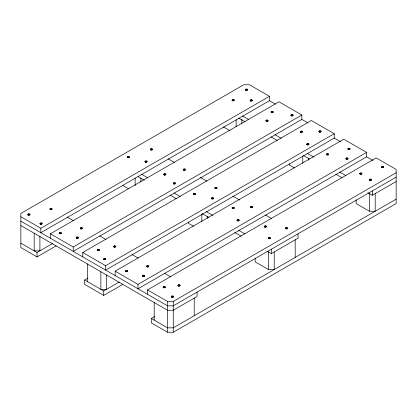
<?xml version="1.0" encoding="UTF-8"?>
<svg xmlns="http://www.w3.org/2000/svg" width="417" height="417" viewBox="0 0 417 417"><rect width="100%" height="100%" fill="white"/><g stroke="black" fill="none" stroke-linecap="round" stroke-linejoin="round"><path stroke-width="0.63" d="M40.856 228.297L269.46 96.311L269.46 100.711L40.856 232.696L40.856 228.297L20.85 216.751M50.379 238.196L50.379 233.796L278.989 101.811L301.851 115.009L301.851 119.408L73.241 251.394L73.241 246.994L301.851 115.009M20.85 243.147L37.045 252.493L52.808 243.392M269.46 96.311L249.46 84.76L243.742 84.76L20.85 213.447L20.85 247.547L37.045 256.893L56.186 245.842M82.764 256.893L82.764 252.493L311.374 120.508L334.236 133.706L334.236 138.105L105.626 270.091L105.626 265.692L334.236 133.706M122.864 284.337L103.718 295.392L84.672 284.394L84.672 279.995L88.05 278.04M115.149 275.595L115.149 271.191L343.759 139.205L366.621 152.403L366.621 156.808L138.011 288.793L138.011 284.394L366.621 152.403M84.672 279.995L103.718 290.993L119.262 282.017M147.54 294.293L147.54 289.893L376.144 157.907L396.15 169.453L396.15 203.553L173.258 332.24L167.54 332.24L151.35 322.888L151.35 318.489L154.728 316.539M147.54 289.893L167.54 301.439L173.258 301.439L396.15 172.753M396.15 177.152L173.258 305.838L167.54 305.838L20.85 221.151M267.396 251.305L271.368 253.593L298.04 238.196L298.04 233.796M367.836 192.706L372.334 195.302L396.15 181.551M396.15 199.149L173.258 327.84L167.54 327.84L151.35 318.489M356.144 199.779L356.144 203.548L369.478 211.252L375.196 211.252L375.196 193.65M255.173 258.076L255.173 261.845L268.512 269.544L274.224 269.544L274.224 251.946M269.205 100.565L275.413 104.146M301.929 119.455L307.569 122.713M334.09 138.022L340.293 141.608M366.246 156.589L373.017 160.498M242.428 115.9L248.61 119.47M275.043 134.733L281.23 138.303M307.1 153.237L313.85 157.136M339.719 172.07L345.907 175.64M238.488 118.027L245.238 121.92M271.107 136.859L277.295 140.43M303.164 155.364L309.351 158.934M335.784 174.197L341.966 177.767M223.345 126.877L230.012 130.73M294.465 167.942L289.466 165.054L289.466 163.798M168.129 158.794L174.316 162.364M200.186 177.303L206.931 181.197M232.801 196.131L239.551 200.03M265.421 214.963L271.608 218.539M141.457 174.191L147.644 177.762M174.077 193.024L180.264 196.595M206.134 211.534L212.878 215.427M238.748 230.361L244.935 233.937M138.084 176.646L144.266 180.217M170.136 195.151L176.323 198.721M202.193 213.66L208.943 217.554M234.813 232.488L241 236.064M122.932 185.492L128.488 188.703M193.498 226.238L188.494 223.35L188.494 222.089M67.158 217.09L73.345 220.661M99.778 235.918L105.965 239.494M131.835 254.427L138.022 257.998M164.449 273.26L170.636 276.831M50.379 233.796L73.241 246.994M82.764 252.493L105.626 265.692M115.149 271.191L138.011 284.394M20.85 225.55L167.54 310.238L173.258 310.238L197.069 296.492L197.069 292.093M372.334 190.903L372.334 195.302M369.478 193.65L369.478 211.252M308.517 158.298L308.517 160.185M302.799 156.411L302.799 163.328M295.179 239.692L295.179 257.445M271.368 249.194L271.368 253.593M268.512 251.946L268.512 269.544M241.839 119.173L241.839 123.573M236.121 119.804L236.121 126.716M207.546 216.59L207.546 218.477M201.833 214.077L201.833 221.62M194.213 297.983L194.213 315.737M173.258 301.439L173.258 332.24M167.54 301.439L167.54 332.24M154.207 302.382L154.207 320.136M140.868 178.095L140.868 181.869M135.155 178.095L135.155 185.638M106.58 274.886L106.58 289.341L100.862 289.341L100.862 271.743M103.718 290.993L103.718 295.392M87.528 263.888L87.528 281.642M39.902 236.392L39.902 250.846L34.184 250.846L34.184 233.249M37.045 252.493L37.045 256.893M232.634 100.825A1.079 0.62 0 0 0 234.25 100.283A1.079 0.62 0 0 0 232.634 99.746A1.079 0.62 0 0 0 232.634 100.825M232.41 100.612A1.079 0.62 0 0 0 234.213 100.335A1.079 0.62 0 0 0 232.894 99.574A1.079 0.62 0 0 0 232.41 100.612M250.685 101.018A1.079 0.62 0 0 0 252.301 100.481A1.079 0.62 0 0 0 250.685 99.944A1.079 0.62 0 0 0 250.685 101.018M250.685 100.909A1.079 0.62 0 0 0 252.301 100.372A1.079 0.62 0 0 0 250.685 99.83A1.079 0.62 0 0 0 250.685 100.909M246.014 90.312A1.079 0.62 0 0 0 247.635 89.77A1.079 0.62 0 0 0 246.014 89.233A1.079 0.62 0 0 0 246.014 90.312M246.014 90.197A1.079 0.62 0 0 0 247.635 89.66A1.079 0.62 0 0 0 246.014 89.123A1.079 0.62 0 0 0 246.014 90.197M271.644 112.6A1.079 0.62 0 0 0 273.26 112.064A1.079 0.62 0 0 0 271.644 111.521A1.079 0.62 0 0 0 271.644 112.6M271.644 112.491A1.079 0.62 0 0 0 273.26 111.954A1.079 0.62 0 0 0 271.644 111.412A1.079 0.62 0 0 0 271.644 112.491M266.479 121.279A1.079 0.62 0 0 0 268.095 120.742A1.079 0.62 0 0 0 266.479 120.2A1.079 0.62 0 0 0 266.479 121.279M266.479 121.17A1.079 0.62 0 0 0 268.095 120.633A1.079 0.62 0 0 0 266.479 120.091A1.079 0.62 0 0 0 266.479 121.17M291.248 115.801A1.079 0.62 0 0 0 293.052 115.525A1.079 0.62 0 0 0 291.733 114.764A1.079 0.62 0 0 0 291.248 115.801M291.248 115.691A1.079 0.62 0 0 0 293.052 115.415A1.079 0.62 0 0 0 291.733 114.654A1.079 0.62 0 0 0 291.248 115.691M319.474 132.069A1.079 0.62 0 0 0 321.09 131.532A1.079 0.62 0 0 0 319.474 130.99A1.079 0.62 0 0 0 319.474 132.069M319.25 131.861A1.079 0.62 0 0 0 321.054 131.584A1.079 0.62 0 0 0 319.735 130.818A1.079 0.62 0 0 0 319.25 131.861M300.892 132.335A1.079 0.62 0 0 0 302.507 131.798A1.079 0.62 0 0 0 300.892 131.256A1.079 0.62 0 0 0 300.892 132.335M300.667 132.126A1.079 0.62 0 0 0 302.471 131.845A1.079 0.62 0 0 0 301.152 131.084A1.079 0.62 0 0 0 300.667 132.126M307.287 144.866A1.079 0.62 0 0 0 308.908 144.329A1.079 0.62 0 0 0 307.287 143.792A1.079 0.62 0 0 0 307.287 144.866M307.068 144.657A1.079 0.62 0 0 0 308.872 144.381A1.079 0.62 0 0 0 307.548 143.62A1.079 0.62 0 0 0 307.068 144.657M346.433 159.19A1.079 0.62 0 0 0 348.049 158.648A1.079 0.62 0 0 0 346.433 158.111A1.079 0.62 0 0 0 346.433 159.19M346.433 159.08A1.079 0.62 0 0 0 348.049 158.538A1.079 0.62 0 0 0 346.433 158.001A1.079 0.62 0 0 0 346.433 159.08M348.383 149.453A1.079 0.62 0 0 0 349.999 148.916A1.079 0.62 0 0 0 348.383 148.379A1.079 0.62 0 0 0 348.383 149.453M348.383 149.343A1.079 0.62 0 0 0 349.999 148.806A1.079 0.62 0 0 0 348.383 148.264A1.079 0.62 0 0 0 348.383 149.343M326.959 154.947A1.079 0.62 0 0 0 328.575 154.405A1.079 0.62 0 0 0 326.959 153.868A1.079 0.62 0 0 0 326.959 154.947M326.959 154.832A1.079 0.62 0 0 0 328.575 154.295A1.079 0.62 0 0 0 326.959 153.758A1.079 0.62 0 0 0 326.959 154.832M360.298 174.191A1.079 0.62 0 0 0 361.914 173.654A1.079 0.62 0 0 0 360.298 173.112A1.079 0.62 0 0 0 360.298 174.191M360.074 173.983A1.079 0.62 0 0 0 361.878 173.707A1.079 0.62 0 0 0 360.554 172.94A1.079 0.62 0 0 0 360.074 173.983M381.842 167.582A1.079 0.62 0 0 0 383.645 167.3A1.079 0.62 0 0 0 382.321 166.539A1.079 0.62 0 0 0 381.842 167.582M381.842 167.467A1.079 0.62 0 0 0 383.645 167.191A1.079 0.62 0 0 0 382.321 166.43A1.079 0.62 0 0 0 381.842 167.467M369.952 180.342A1.079 0.62 0 0 0 371.568 179.805A1.079 0.62 0 0 0 369.952 179.263A1.079 0.62 0 0 0 369.952 180.342M369.728 180.134A1.079 0.62 0 0 0 371.531 179.857A1.079 0.62 0 0 0 370.213 179.091A1.079 0.62 0 0 0 369.728 180.134M268.793 238.748A1.079 0.62 0 0 0 270.409 238.206A1.079 0.62 0 0 0 268.793 237.669A1.079 0.62 0 0 0 268.793 238.748M268.793 238.639A1.079 0.62 0 0 0 270.409 238.097A1.079 0.62 0 0 0 268.793 237.56A1.079 0.62 0 0 0 268.793 238.639M285.718 228.751A1.079 0.62 0 0 0 287.522 228.469A1.079 0.62 0 0 0 286.198 227.708A1.079 0.62 0 0 0 285.718 228.751M285.942 228.74A1.079 0.62 0 0 0 287.558 228.198A1.079 0.62 0 0 0 285.942 227.661A1.079 0.62 0 0 0 285.942 228.74M264.644 227.01A1.079 0.62 0 0 0 266.447 226.733A1.079 0.62 0 0 0 265.129 225.972A1.079 0.62 0 0 0 264.644 227.01M264.868 226.999A1.079 0.62 0 0 0 266.484 226.462A1.079 0.62 0 0 0 264.868 225.92A1.079 0.62 0 0 0 264.868 226.999M232.676 208.521A1.079 0.62 0 0 0 234.291 207.984A1.079 0.62 0 0 0 232.676 207.442A1.079 0.62 0 0 0 232.676 208.521M232.676 208.411A1.079 0.62 0 0 0 234.291 207.875A1.079 0.62 0 0 0 232.676 207.332A1.079 0.62 0 0 0 232.676 208.411M250.94 207.723A1.079 0.62 0 0 0 252.556 207.186A1.079 0.62 0 0 0 250.94 206.644A1.079 0.62 0 0 0 250.94 207.723M250.716 207.515A1.079 0.62 0 0 0 252.52 207.233A1.079 0.62 0 0 0 251.201 206.472A1.079 0.62 0 0 0 250.716 207.515M237.56 220.864A1.079 0.62 0 0 0 239.176 220.327A1.079 0.62 0 0 0 237.56 219.785A1.079 0.62 0 0 0 237.56 220.864M237.336 220.656A1.079 0.62 0 0 0 239.139 220.374A1.079 0.62 0 0 0 237.82 219.613A1.079 0.62 0 0 0 237.336 220.656M211.742 198.836A1.079 0.62 0 0 0 213.546 198.56A1.079 0.62 0 0 0 212.227 197.794A1.079 0.62 0 0 0 211.742 198.836M211.966 198.826A1.079 0.62 0 0 0 213.582 198.289A1.079 0.62 0 0 0 211.966 197.747A1.079 0.62 0 0 0 211.966 198.826M215.177 188.448A1.079 0.62 0 0 0 216.981 188.166A1.079 0.62 0 0 0 215.657 187.405A1.079 0.62 0 0 0 215.177 188.448M215.401 188.437A1.079 0.62 0 0 0 217.017 187.895A1.079 0.62 0 0 0 215.401 187.358A1.079 0.62 0 0 0 215.401 188.437M193.842 194.609A1.079 0.62 0 0 0 195.458 194.072A1.079 0.62 0 0 0 193.842 193.53A1.079 0.62 0 0 0 193.842 194.609M193.842 194.499A1.079 0.62 0 0 0 195.458 193.962A1.079 0.62 0 0 0 193.842 193.42A1.079 0.62 0 0 0 193.842 194.499M164.303 175.015A1.079 0.62 0 0 0 165.919 174.478A1.079 0.62 0 0 0 164.303 173.936A1.079 0.62 0 0 0 164.303 175.015M164.079 174.806A1.079 0.62 0 0 0 165.883 174.53A1.079 0.62 0 0 0 164.564 173.764A1.079 0.62 0 0 0 164.079 174.806M183.881 170.193A1.079 0.62 0 0 0 185.497 169.656A1.079 0.62 0 0 0 183.881 169.114A1.079 0.62 0 0 0 183.881 170.193M183.657 169.985A1.079 0.62 0 0 0 185.461 169.709A1.079 0.62 0 0 0 184.142 168.942A1.079 0.62 0 0 0 183.657 169.985M173.826 183.954A1.079 0.62 0 0 0 175.442 183.412A1.079 0.62 0 0 0 173.826 182.875A1.079 0.62 0 0 0 173.826 183.954M173.826 183.84A1.079 0.62 0 0 0 175.442 183.303A1.079 0.62 0 0 0 173.826 182.766A1.079 0.62 0 0 0 173.826 183.84M145.491 162.192A1.079 0.62 0 0 0 147.107 161.655A1.079 0.62 0 0 0 145.491 161.118A1.079 0.62 0 0 0 145.491 162.192M145.491 162.083A1.079 0.62 0 0 0 147.107 161.546A1.079 0.62 0 0 0 145.491 161.009A1.079 0.62 0 0 0 145.491 162.083M150.881 149.984A1.079 0.62 0 0 0 152.497 149.448A1.079 0.62 0 0 0 150.881 148.905A1.079 0.62 0 0 0 150.881 149.984M150.881 149.875A1.079 0.62 0 0 0 152.497 149.338A1.079 0.62 0 0 0 150.881 148.796A1.079 0.62 0 0 0 150.881 149.875M127.816 157.72A1.079 0.62 0 0 0 129.437 157.183A1.079 0.62 0 0 0 127.816 156.641A1.079 0.62 0 0 0 127.816 157.72M127.816 157.61A1.079 0.62 0 0 0 129.437 157.073A1.079 0.62 0 0 0 127.816 156.531A1.079 0.62 0 0 0 127.816 157.61M28.372 215.136A1.079 0.62 0 0 0 29.988 214.593A1.079 0.62 0 0 0 28.372 214.057A1.079 0.62 0 0 0 28.372 215.136M28.372 215.026A1.079 0.62 0 0 0 29.988 214.484A1.079 0.62 0 0 0 28.372 213.947A1.079 0.62 0 0 0 28.372 215.026M50.441 209.72A1.079 0.62 0 0 0 52.057 209.178A1.079 0.62 0 0 0 50.441 208.641A1.079 0.62 0 0 0 50.441 209.72M50.441 209.61A1.079 0.62 0 0 0 52.057 209.068A1.079 0.62 0 0 0 50.441 208.531A1.079 0.62 0 0 0 50.441 209.61M40.532 224.184A1.079 0.62 0 0 0 42.148 223.642A1.079 0.62 0 0 0 40.532 223.105A1.079 0.62 0 0 0 40.532 224.184M40.532 224.075A1.079 0.62 0 0 0 42.148 223.533A1.079 0.62 0 0 0 40.532 222.996A1.079 0.62 0 0 0 40.532 224.075M76.738 238.253A1.079 0.62 0 0 0 78.354 237.716A1.079 0.62 0 0 0 76.738 237.174A1.079 0.62 0 0 0 76.738 238.253M76.738 238.143A1.079 0.62 0 0 0 78.354 237.601A1.079 0.62 0 0 0 76.738 237.065A1.079 0.62 0 0 0 76.738 238.143M80.757 228.891A1.079 0.62 0 0 0 82.373 228.354A1.079 0.62 0 0 0 80.757 227.812A1.079 0.62 0 0 0 80.757 228.891M80.757 228.782A1.079 0.62 0 0 0 82.373 228.245A1.079 0.62 0 0 0 80.757 227.703A1.079 0.62 0 0 0 80.757 228.782M59.735 233.728A1.079 0.62 0 0 0 61.351 233.192A1.079 0.62 0 0 0 59.735 232.655A1.079 0.62 0 0 0 59.735 233.728M59.735 233.619A1.079 0.62 0 0 0 61.351 233.082A1.079 0.62 0 0 0 59.735 232.545A1.079 0.62 0 0 0 59.735 233.619M97.766 250.596A1.079 0.62 0 0 0 99.387 250.059A1.079 0.62 0 0 0 97.766 249.517A1.079 0.62 0 0 0 97.766 250.596M97.766 250.487A1.079 0.62 0 0 0 99.387 249.95A1.079 0.62 0 0 0 97.766 249.408A1.079 0.62 0 0 0 97.766 250.487M114.211 247.114A1.079 0.62 0 0 0 115.827 246.577A1.079 0.62 0 0 0 114.211 246.04A1.079 0.62 0 0 0 114.211 247.114M114.211 247.005A1.079 0.62 0 0 0 115.827 246.468A1.079 0.62 0 0 0 114.211 245.926A1.079 0.62 0 0 0 114.211 247.005M104.203 259.697A1.079 0.62 0 0 0 105.819 259.16A1.079 0.62 0 0 0 104.203 258.618A1.079 0.62 0 0 0 104.203 259.697M104.203 259.588A1.079 0.62 0 0 0 105.819 259.046A1.079 0.62 0 0 0 104.203 258.509A1.079 0.62 0 0 0 104.203 259.588M143.083 276.435A1.079 0.62 0 0 0 144.699 275.892A1.079 0.62 0 0 0 143.083 275.356A1.079 0.62 0 0 0 143.083 276.435M143.083 276.325A1.079 0.62 0 0 0 144.699 275.783A1.079 0.62 0 0 0 143.083 275.246A1.079 0.62 0 0 0 143.083 276.325M147.201 266.927A1.079 0.62 0 0 0 148.817 266.385A1.079 0.62 0 0 0 147.201 265.848A1.079 0.62 0 0 0 147.201 266.927M147.201 266.817A1.079 0.62 0 0 0 148.817 266.275A1.079 0.62 0 0 0 147.201 265.738A1.079 0.62 0 0 0 147.201 266.817M126.085 271.629A1.079 0.62 0 0 0 127.701 271.086A1.079 0.62 0 0 0 126.085 270.55A1.079 0.62 0 0 0 126.085 271.629M126.085 271.519A1.079 0.62 0 0 0 127.701 270.977A1.079 0.62 0 0 0 126.085 270.44A1.079 0.62 0 0 0 126.085 271.519M163.704 287.777A1.079 0.62 0 0 0 165.32 287.24A1.079 0.62 0 0 0 163.704 286.698A1.079 0.62 0 0 0 163.704 287.777M163.48 287.568A1.079 0.62 0 0 0 165.283 287.287A1.079 0.62 0 0 0 163.964 286.526A1.079 0.62 0 0 0 163.48 287.568M178.486 286.036A1.079 0.62 0 0 0 180.102 285.499A1.079 0.62 0 0 0 178.486 284.962A1.079 0.62 0 0 0 178.486 286.036M178.486 285.926A1.079 0.62 0 0 0 180.102 285.39A1.079 0.62 0 0 0 178.486 284.853A1.079 0.62 0 0 0 178.486 285.926M171.929 297.238A1.079 0.62 0 0 0 173.545 296.701A1.079 0.62 0 0 0 171.929 296.159A1.079 0.62 0 0 0 171.929 297.238M171.929 297.128A1.079 0.62 0 0 0 173.545 296.586A1.079 0.62 0 0 0 171.929 296.049A1.079 0.62 0 0 0 171.929 297.128"/></g></svg>
